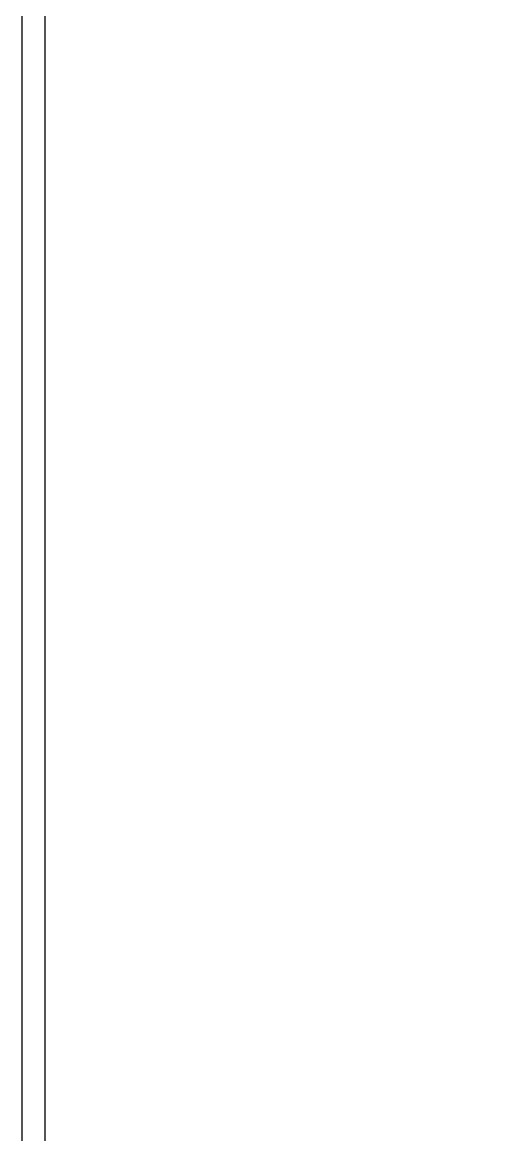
# Model space of a CAD drawing. Header units: inches. Extents: x -1 to 125, y -2 to 87.
# Drawn here: x -1.35 to 10.84, y 12.75 to 41.71 of the extents above; entities that cross this region are included whole.
import ezdxf
from ezdxf.enums import TextEntityAlignment as Align

# ---------------------------------------------------------------- set-up
doc = ezdxf.new("R2010")
doc.units = ezdxf.units.IN
doc.header["$MEASUREMENT"] = 0
doc.layers.add('KOP', color=7, linetype='Continuous', lineweight=20)
doc.layers.add('KOP GARIS', color=1, linetype='Continuous', lineweight=30)
doc.styles.add('BOLD', font='arial.ttf')

# ---------------------------------------------------------------- blocks, each defined once
blk = doc.blocks.new('KOP A3 DED')
blk.add_lwpolyline([(-21, 29.697), (21, 29.697), (21, 0), (-21, 0), (-21, 29.697)])
at = {"layer": 'KOP GARIS'}
blk.add_lwpolyline([(-20.8, 29.497), (20.8, 29.497), (20.8, 0.2), (-20.8, 0.2)], close=True, dxfattribs=at)
at = {"layer": 'KOP', "style": 'BOLD'}
for tag, p in [('JUDUL1', (15.9445, 4.0923)), ('JUDUL2', (15.9445, 3.7473)), ('JUDUL3', (15.9445, 3.4272)), ('NO', (17.2146, 1.1006)), ('REFF', (17.207, 0.7266)), ('FILE', (17.1894, 0.3359))]:
    blk.add_attdef(tag, p, '', height=0.12, dxfattribs=at)
for tag, p in [('SCALE1', (18.1706, 1.9482)), ('NAME', (16.3626, 1.7379)), ('SCALE2', (18.1692, 1.7325)), ('DATE', (19.9002, 1.7571)), ('SCALE3', (18.17, 1.521))]:
    blk.add_attdef(tag, text='', height=0.12, dxfattribs=at).set_placement(p, align=Align.MIDDLE_CENTER)

msp = doc.modelspace()

# ---------------------------------------------------------------- block references
at = {"xscale": 3, "yscale": 3, "zscale": 3}
msp.add_blockref('KOP A3 DED', (61.64865, -2.10284), dxfattribs=at)

doc.saveas('drawing.dxf')
